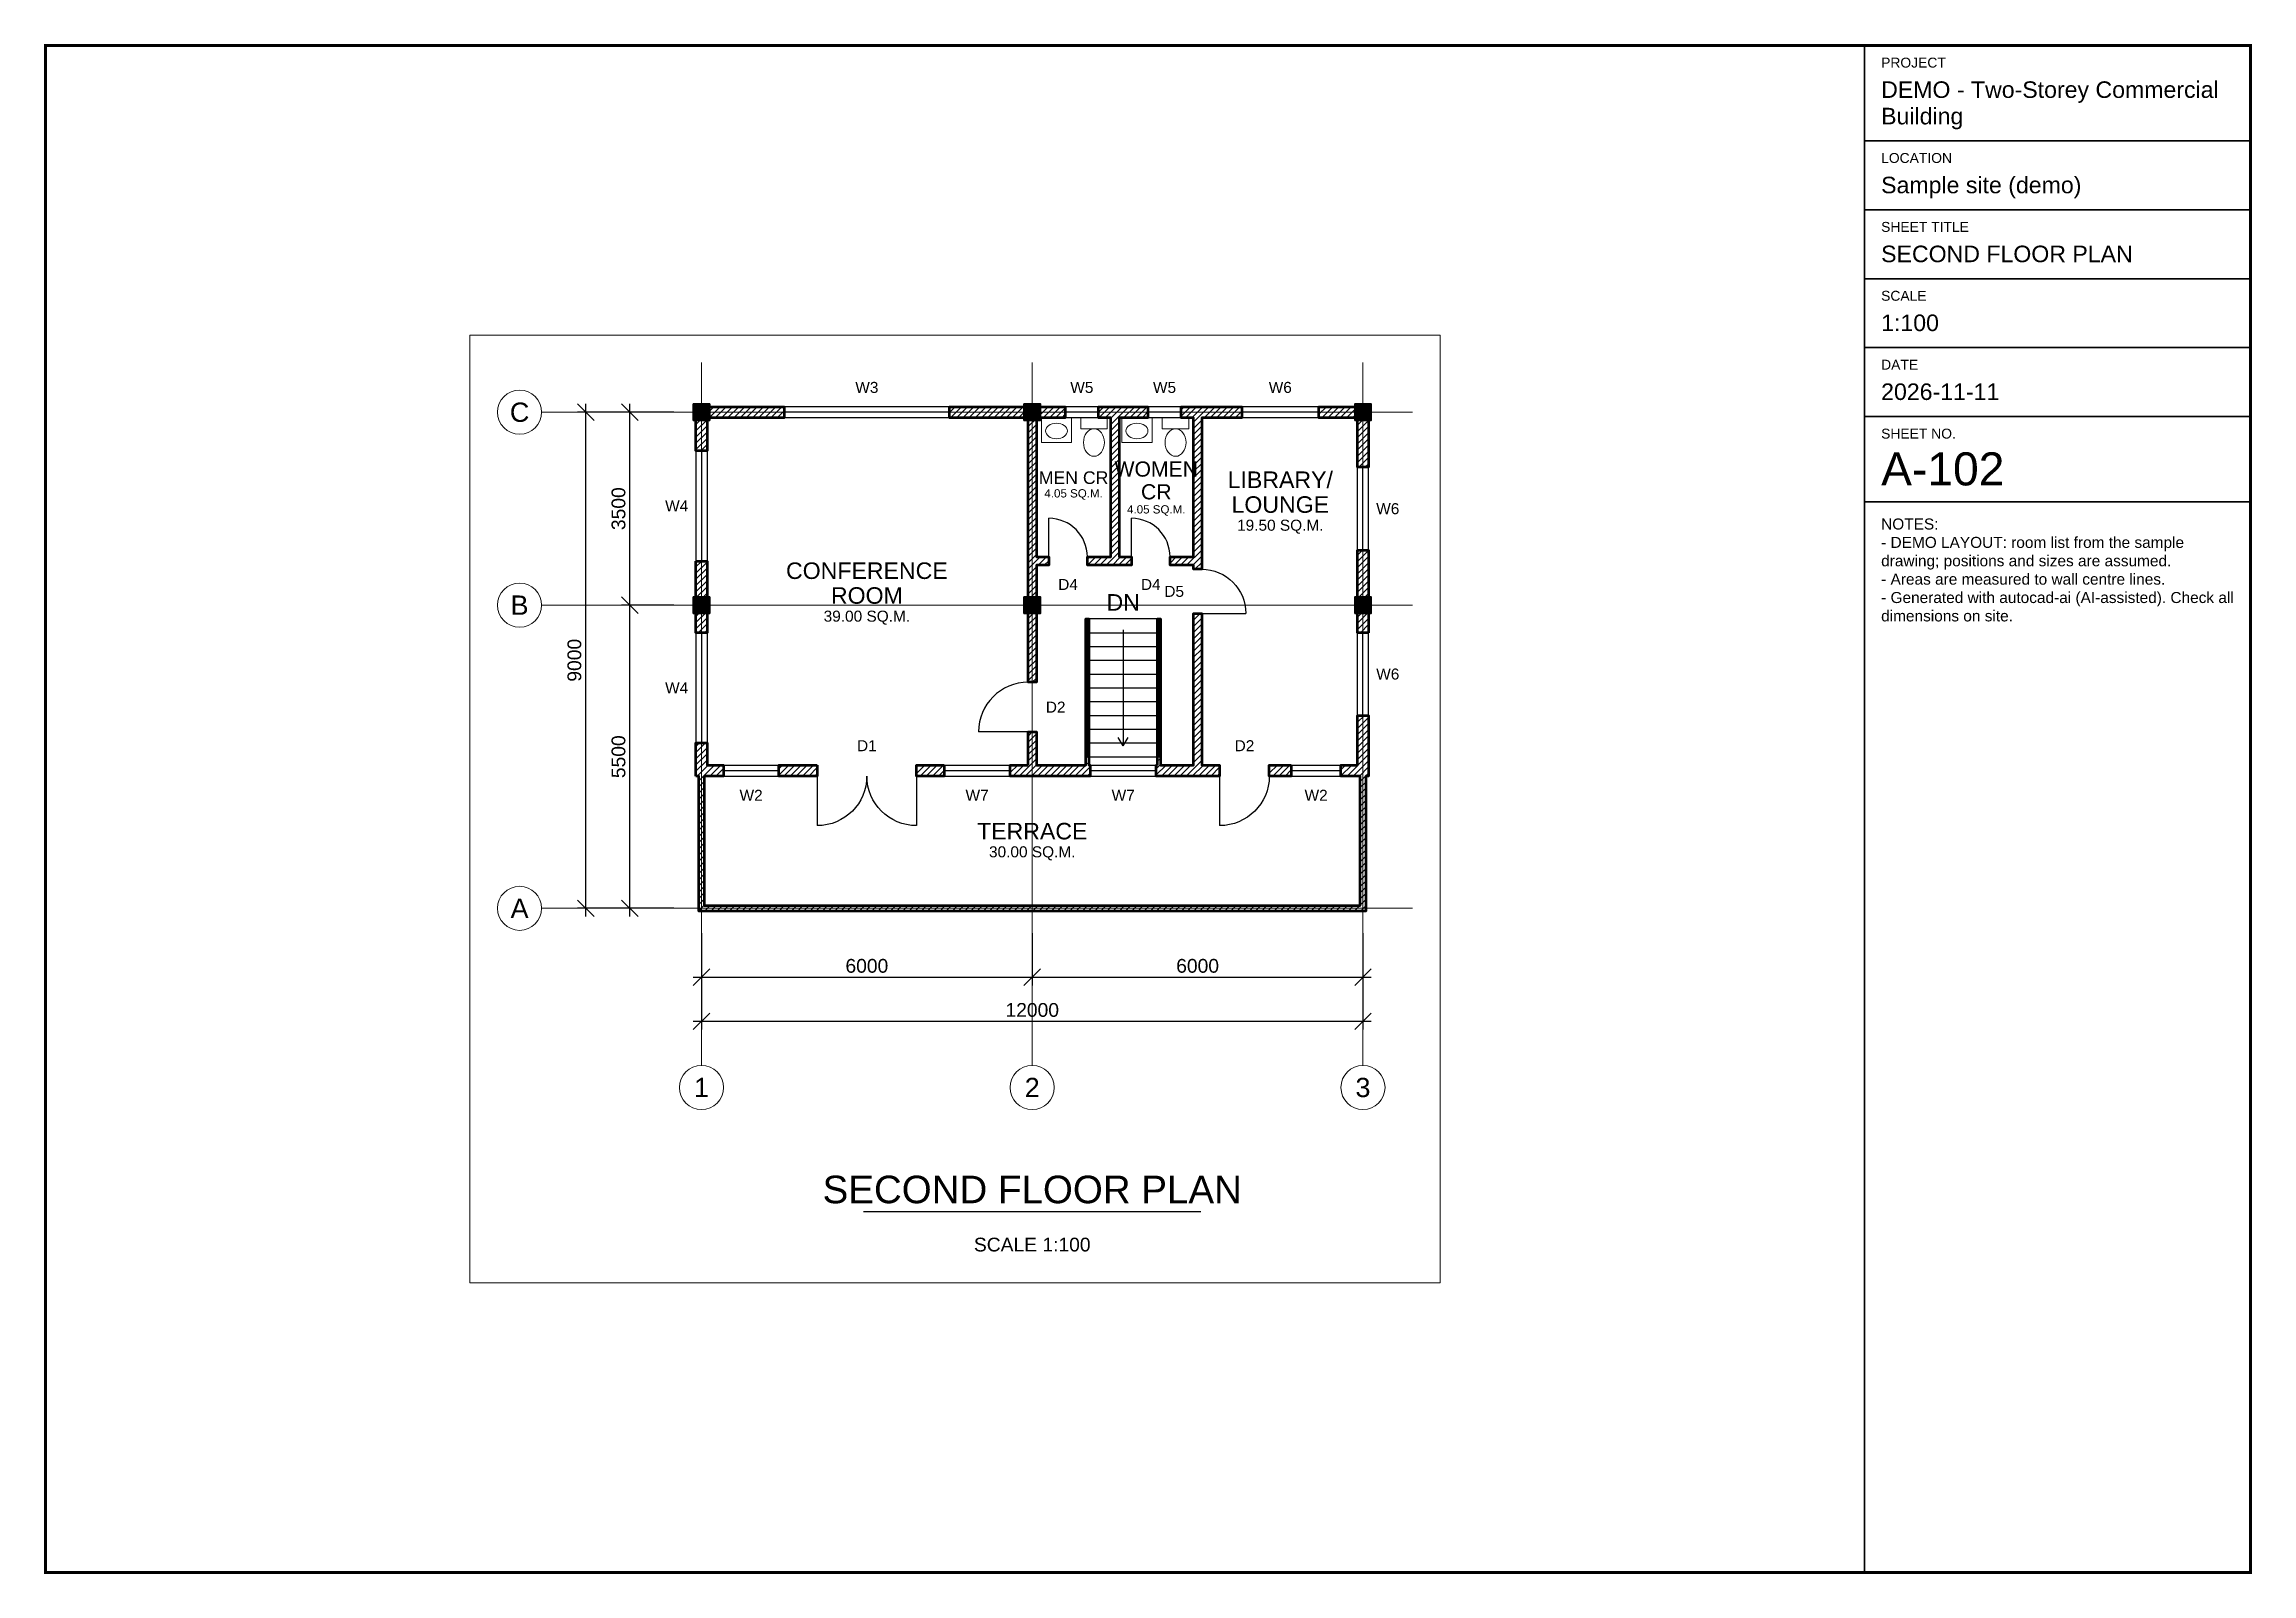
# Paper-space layout 'A-102 SECOND FLOOR PLAN' of a CAD drawing. Header units: millimetres. Extents: x 10 to 410, y 10 to 287.
# The model-space entities are those that its viewports show. They can reach past a viewport. Long polylines and large blocks are cut down to what shows.
import ezdxf
from ezdxf.enums import TextEntityAlignment as Align

# ---------------------------------------------------------------- set-up
doc = ezdxf.new("R2010")
doc.units = ezdxf.units.MM
doc.linetypes.add('CENTER', pattern=[5.08, 3.175, -0.635, 0.635, -0.635])
for name, color, linetype, lineweight in [('A-ANNO-DIMS', 3, 'Continuous', 18), ('A-ANNO-SYMB', 2, 'Continuous', 18), ('A-ANNO-TEXT', 7, 'Continuous', 25), ('A-ANNO-TTLB', 7, 'Continuous', 35), ('A-AREA-IDEN', 2, 'Continuous', 25), ('A-COLS', 7, 'Continuous', 35), ('A-DOOR', 3, 'Continuous', 25), ('A-FLOR-FIXT', 4, 'Continuous', 18), ('A-FLOR-STRS', 6, 'Continuous', 25), ('A-GLAZ', 5, 'Continuous', 25), ('A-GRID', 1, 'CENTER', 13), ('A-GRID-IDEN', 1, 'Continuous', 18), ('A-WALL', 7, 'Continuous', 50), ('A-WALL-PATT', 8, 'Continuous', 9)]:
    doc.layers.add(name, color=color, linetype=linetype, lineweight=lineweight)
doc.layers.add('A-ANNO-VPRT', color=8, linetype='Continuous', lineweight=9, plot=False)
doc.styles.add('PLAN', font='arial.ttf')
doc.dimstyles.new('PLAN-100', dxfattribs={"dimscale": 100, "dimtxt": 2.5, "dimasz": 2.5, "dimexe": 1.5, "dimexo": 1, "dimgap": 0.8, "dimtad": 1, "dimdec": 0, "dimzin": 0, "dimdsep": 46, "dimtxsty": 'PLAN', "dimtsz": 1.5, "dimcen": 2.5, "dimdle": 1.5, "dimazin": 3, "dimtfac": 1, "dimtmove": 0, "dimatfit": 3})

# ---------------------------------------------------------------- blocks, each defined once
blk = doc.blocks.new('WINDOW')
for p, q in [((0, 0.5), (1, 0.5)), ((0, -0.5), (0, 0.5)), ((1, -0.5), (1, 0.5)), ((0, 0), (1, 0)), ((0, -0.5), (1, -0.5))]:
    blk.add_line(p, q)
blk = doc.blocks.new('DOOR-2L')
for p, q in [((0, 0), (0, 0.5)), ((1, 0), (1, 0.5))]:
    blk.add_line(p, q)
for centre, start, end in [((0, 0), 0, 90), ((1, 0), 90, 180)]:
    blk.add_arc(centre, 0.5, start, end)
blk = doc.blocks.new('DOOR-1L')
blk.add_line((0, 0), (0, 1))
blk.add_arc((0, 0), 1, 0, 90)
blk = doc.blocks.new('FIX-LAV')
blk.add_lwpolyline([(-275, 0), (275, 0), (275, 450), (-275, 450)], close=True)
blk.add_ellipse((0, 240), major_axis=(200, 0), ratio=0.7)
blk = doc.blocks.new('FIX-WC')
blk.add_lwpolyline([(-240, 0), (240, 0), (240, 200), (-240, 200)], close=True)
blk.add_ellipse((0, 450), major_axis=(0, 250), ratio=0.76)

msp = doc.modelspace()

# ---------------------------------------------------------------- hatches: boundary and pattern name
at = {"layer": 'A-COLS'}
h = msp.add_hatch(color=256, dxfattribs=at)
h.dxf.hatch_style = 1
h.paths.add_polyline_path([(19950, 8850), (20250, 8850), (20250, 9150), (19950, 9150)])
h = msp.add_hatch(color=256, dxfattribs=at)
h.dxf.hatch_style = 1
h.paths.add_polyline_path([(25950, 8850), (26250, 8850), (26250, 9150), (25950, 9150)])
h = msp.add_hatch(color=256, dxfattribs=at)
h.dxf.hatch_style = 1
h.paths.add_polyline_path([(31950, 8850), (32250, 8850), (32250, 9150), (31950, 9150)])
h = msp.add_hatch(color=256, dxfattribs=at)
h.dxf.hatch_style = 1
h.paths.add_polyline_path([(19950, 5350), (20250, 5350), (20250, 5650), (19950, 5650)])
h = msp.add_hatch(color=256, dxfattribs=at)
h.dxf.hatch_style = 1
h.paths.add_polyline_path([(25950, 5350), (26250, 5350), (26250, 5650), (25950, 5650)])
h = msp.add_hatch(color=256, dxfattribs=at)
h.dxf.hatch_style = 1
h.paths.add_polyline_path([(31950, 5350), (32250, 5350), (32250, 5650), (31950, 5650)])
at = {"layer": 'A-WALL-PATT'}
h = msp.add_hatch(dxfattribs=at)
h.set_pattern_fill('ANSI31', color=256, scale=25, style=0)
h.paths.add_polyline_path([(20000, 8900), (20000, 9100), (20200, 9100), (21600, 9100), (21600, 8900), (20200, 8900), (20200, 8300), (20000, 8300)])
h = msp.add_hatch(dxfattribs=at)
h.set_pattern_fill('ANSI31', color=256, scale=25, style=0)
h.paths.add_polyline_path([(26025, 9100), (26175, 9100), (26700, 9100), (26700, 8900), (26175, 8900), (26175, 6375), (26400, 6375), (26400, 6225), (26175, 6225), (26175, 4100), (26025, 4100), (26025, 6225), (26025, 6375), (26025, 8900), (24600, 8900), (24600, 9100)])
h = msp.add_hatch(dxfattribs=at)
h.set_pattern_fill('ANSI31', color=256, scale=25, style=0)
h.paths.add_polyline_path([(27525, 9100), (27675, 9100), (28200, 9100), (28200, 8900), (27675, 8900), (27675, 6375), (27900, 6375), (27900, 6225), (27675, 6225), (27525, 6225), (27100, 6225), (27100, 6375), (27525, 6375), (27525, 8900), (27300, 8900), (27300, 9100)])
h = msp.add_hatch(dxfattribs=at)
h.set_pattern_fill('ANSI31', color=256, scale=25, style=0)
h.paths.add_polyline_path([(29025, 9100), (29175, 9100), (29900, 9100), (29900, 8900), (29175, 8900), (29175, 6375), (29175, 6225), (29175, 6150), (29025, 6150), (29025, 6225), (28600, 6225), (28600, 6375), (29025, 6375), (29025, 8900), (28800, 8900), (28800, 9100)])
h = msp.add_hatch(dxfattribs=at)
h.set_pattern_fill('ANSI31', color=256, scale=25, style=0)
h.paths.add_polyline_path([(32000, 9100), (32200, 9100), (32200, 8900), (32200, 8000), (32000, 8000), (32000, 8900), (31300, 8900), (31300, 9100)])
h = msp.add_hatch(dxfattribs=at)
h.set_pattern_fill('ANSI31', color=256, scale=25, style=0)
h.paths.add_polyline_path([(32200, 5000), (32000, 5000), (32000, 6500), (32200, 6500)])
h = msp.add_hatch(dxfattribs=at)
h.set_pattern_fill('ANSI31', color=256, scale=25, style=0)
h.paths.add_polyline_path([(20000, 6300), (20200, 6300), (20200, 5000), (20000, 5000)])
h = msp.add_hatch(dxfattribs=at)
h.set_pattern_fill('ANSI31', color=256, scale=25, style=0)
h.paths.add_polyline_path([(26025, 2600), (26025, 3200), (26175, 3200), (26175, 2600), (27075, 2600), (27075, 5250), (27125, 5250), (27125, 2600), (27150, 2600), (27150, 2400), (27125, 2400), (27075, 2400), (26175, 2400), (26025, 2400), (25700, 2400), (25700, 2600)])
h = msp.add_hatch(dxfattribs=at)
h.set_pattern_fill('ANSI31', color=256, scale=25, style=0)
h.paths.add_polyline_path([(28375, 2600), (28375, 5250), (28425, 5250), (28425, 2600), (29025, 2600), (29025, 5350), (29175, 5350), (29175, 2600), (29500, 2600), (29500, 2400), (29175, 2400), (29025, 2400), (28425, 2400), (28375, 2400), (28350, 2400), (28350, 2600)])
h = msp.add_hatch(dxfattribs=at)
h.set_pattern_fill('ANSI31', color=256, scale=25, style=0)
h.paths.add_polyline_path([(20000, 2400), (20000, 2600), (20000, 3000), (20200, 3000), (20200, 2600), (20500, 2600), (20500, 2400), (20200, 2400), (20150, 2400), (20150, 50), (32050, 50), (32050, 2400), (32000, 2400), (31700, 2400), (31700, 2600), (32000, 2600), (32000, 3500), (32200, 3500), (32200, 2600), (32200, 2400), (32150, 2400), (32150, 50), (32150, -50), (32050, -50), (20150, -50), (20050, -50), (20050, 50), (20050, 2400)])
h = msp.add_hatch(dxfattribs=at)
h.set_pattern_fill('ANSI31', color=256, scale=25, style=0)
h.paths.add_polyline_path([(22200, 2600), (22200, 2400), (21500, 2400), (21500, 2600)])
h = msp.add_hatch(dxfattribs=at)
h.set_pattern_fill('ANSI31', color=256, scale=25, style=0)
h.paths.add_polyline_path([(24500, 2600), (24500, 2400), (24000, 2400), (24000, 2600)])
h = msp.add_hatch(dxfattribs=at)
h.set_pattern_fill('ANSI31', color=256, scale=25, style=0)
h.paths.add_polyline_path([(30800, 2600), (30800, 2400), (30400, 2400), (30400, 2600)])

# ---------------------------------------------------------------- linework, layer by layer
at = {"layer": 'A-ANNO-TEXT'}
msp.add_line((23040, -5500), (29160, -5500), dxfattribs=at)
at = {"layer": 'A-COLS'}
for points in [[(19950, 8850), (20250, 8850), (20250, 9150), (19950, 9150)], [(25950, 8850), (26250, 8850), (26250, 9150), (25950, 9150)], [(31950, 8850), (32250, 8850), (32250, 9150), (31950, 9150)], [(19950, 5350), (20250, 5350), (20250, 5650), (19950, 5650)], [(25950, 5350), (26250, 5350), (26250, 5650), (25950, 5650)], [(31950, 5350), (32250, 5350), (32250, 5650), (31950, 5650)]]:
    msp.add_lwpolyline(points, close=True, dxfattribs=at)
at = {"layer": 'A-FLOR-STRS'}
for p, q in [((27100, 5000), (28400, 5000)), ((27100, 4750), (28400, 4750)), ((27100, 4500), (28400, 4500)), ((27100, 4250), (28400, 4250)), ((27100, 4000), (28400, 4000)), ((27100, 3750), (28400, 3750)), ((27100, 3500), (28400, 3500)), ((27100, 3250), (28400, 3250)), ((27100, 3000), (28400, 3000)), ((27750, 2950), (27660, 3100)), ((27750, 2950), (27840, 3100))]:
    msp.add_line(p, q, dxfattribs=at)
msp.add_lwpolyline([(27100, 5250), (27100, 2750), (28400, 2750), (28400, 5250)], close=True, dxfattribs=at)
msp.add_lwpolyline([(27750, 5050), (27750, 2950)], dxfattribs=at)
at = {"layer": 'A-GRID', "ltscale": 500}
for p, q in [((20100, 9900), (20100, -2850)), ((26100, 9900), (26100, -2850)), ((32100, 9900), (32100, -2850)), ((33000, 9000), (17200, 9000)), ((33000, 5500), (17200, 5500)), ((33000, 0), (17200, 0))]:
    msp.add_line(p, q, dxfattribs=at)
at = {"layer": 'A-GRID-IDEN'}
for centre in [(16800, 9000), (16800, 5500), (16800, 0), (20100, -3250), (26100, -3250), (32100, -3250)]:
    msp.add_circle(centre, 400, dxfattribs=at)
at = {"layer": 'A-WALL'}
for points in [[(20000, 8900), (20000, 9100), (20200, 9100), (21600, 9100), (21600, 8900), (20200, 8900), (20200, 8300), (20000, 8300)], [(26025, 9100), (26175, 9100), (26700, 9100), (26700, 8900), (26175, 8900), (26175, 6375), (26400, 6375), (26400, 6225), (26175, 6225), (26175, 4100), (26025, 4100), (26025, 6225), (26025, 6375), (26025, 8900), (24600, 8900), (24600, 9100)], [(27525, 9100), (27675, 9100), (28200, 9100), (28200, 8900), (27675, 8900), (27675, 6375), (27900, 6375), (27900, 6225), (27675, 6225), (27525, 6225), (27100, 6225), (27100, 6375), (27525, 6375), (27525, 8900), (27300, 8900), (27300, 9100)], [(29025, 9100), (29175, 9100), (29900, 9100), (29900, 8900), (29175, 8900), (29175, 6375), (29175, 6225), (29175, 6150), (29025, 6150), (29025, 6225), (28600, 6225), (28600, 6375), (29025, 6375), (29025, 8900), (28800, 8900), (28800, 9100)], [(32000, 9100), (32200, 9100), (32200, 8900), (32200, 8000), (32000, 8000), (32000, 8900), (31300, 8900), (31300, 9100)], [(32200, 5000), (32000, 5000), (32000, 6500), (32200, 6500)], [(20000, 6300), (20200, 6300), (20200, 5000), (20000, 5000)], [(26025, 2600), (26025, 3200), (26175, 3200), (26175, 2600), (27075, 2600), (27075, 5250), (27125, 5250), (27125, 2600), (27150, 2600), (27150, 2400), (27125, 2400), (27075, 2400), (26175, 2400), (26025, 2400), (25700, 2400), (25700, 2600)], [(28375, 2600), (28375, 5250), (28425, 5250), (28425, 2600), (29025, 2600), (29025, 5350), (29175, 5350), (29175, 2600), (29500, 2600), (29500, 2400), (29175, 2400), (29025, 2400), (28425, 2400), (28375, 2400), (28350, 2400), (28350, 2600)], [(20000, 2400), (20000, 2600), (20000, 3000), (20200, 3000), (20200, 2600), (20500, 2600), (20500, 2400), (20200, 2400), (20150, 2400), (20150, 50), (32050, 50), (32050, 2400), (32000, 2400), (31700, 2400), (31700, 2600), (32000, 2600), (32000, 3500), (32200, 3500), (32200, 2600), (32200, 2400), (32150, 2400), (32150, 50), (32150, -50), (32050, -50), (20150, -50), (20050, -50), (20050, 50), (20050, 2400)], [(22200, 2600), (22200, 2400), (21500, 2400), (21500, 2600)], [(24500, 2600), (24500, 2400), (24000, 2400), (24000, 2600)], [(30800, 2600), (30800, 2400), (30400, 2400), (30400, 2600)]]:
    msp.add_lwpolyline(points, close=True, dxfattribs=at)

# ---------------------------------------------------------------- block references
at = {"layer": 'A-DOOR'}
for name, p, xscale, yscale in [('DOOR-1L', (26400, 6375), 700, 700), ('DOOR-1L', (27900, 6375), 700, 700), ('DOOR-2L', (22200, 2400), 1800, -1800), ('DOOR-1L', (29500, 2400), 900, -900)]:
    msp.add_blockref(name, p, dxfattribs=dict(at, xscale=xscale, yscale=yscale))
at = {"layer": 'A-DOOR', "rotation": 90}
for p, xscale, yscale in [((29175, 5350), 800, -800), ((26025, 3200), 900, 900)]:
    msp.add_blockref('DOOR-1L', p, dxfattribs=dict(at, xscale=xscale, yscale=yscale))
at = {"layer": 'A-FLOR-FIXT', "rotation": 180}
for name, p in [('FIX-LAV', (26540, 8900)), ('FIX-WC', (27220, 8900)), ('FIX-LAV', (28000, 8900)), ('FIX-WC', (28700, 8900))]:
    msp.add_blockref(name, p, dxfattribs=at)
at = {"layer": 'A-GLAZ', "yscale": 200}
for p, xscale, rotation in [((24600, 9000), 3000, 180), ((27300, 9000), 600, 180), ((28800, 9000), 600, 180), ((31300, 9000), 1400, 180), ((20100, 8300), 2000, -90), ((32100, 6500), 1500, 90), ((20100, 5000), 2000, -90), ((32100, 3500), 1500, 90)]:
    msp.add_blockref('WINDOW', p, dxfattribs=dict(at, xscale=xscale, rotation=rotation))
for p, xscale in [((20500, 2500), 1000), ((24500, 2500), 1200), ((27150, 2500), 1200), ((30800, 2500), 900)]:
    msp.add_blockref('WINDOW', p, dxfattribs=dict(at, xscale=xscale))

# ---------------------------------------------------------------- texts
at = {"layer": 'A-ANNO-SYMB', "style": 'PLAN'}
for s, p in [('W3', (23100, 9450)), ('W5', (27000, 9450)), ('W5', (28500, 9450)), ('W6', (30600, 9450)), ('W4', (19650, 7300)), ('W6', (32550, 7250)), ('D4', (26750, 5875)), ('D4', (28250, 5875)), ('D5', (28675, 5750)), ('W4', (19650, 4000)), ('W6', (32550, 4250)), ('D2', (26525, 3650)), ('D1', (23100, 2950)), ('D2', (29950, 2950)), ('W2', (21000, 2050)), ('W7', (25100, 2050)), ('W7', (27750, 2050)), ('W2', (31250, 2050))]:
    msp.add_text(s, height=200, dxfattribs=at).set_placement(p, align=Align.MIDDLE_CENTER)
at = {"layer": 'A-ANNO-TEXT', "style": 'PLAN'}
for s, height, p in [('SECOND FLOOR PLAN', 500, (26100, -5100)), ('SCALE 1:100', 250, (26100, -6100))]:
    msp.add_text(s, height=height, dxfattribs=at).set_placement(p, align=Align.MIDDLE_CENTER)
at = {"layer": 'A-AREA-IDEN', "style": 'PLAN'}
for s, height, p in [('WOMEN', 275, (28350, 7968.8)), ('MEN CR', 229.17, (26850, 7812.5)), ('CR', 275, (28350, 7556.2)), ('LIBRARY/', 300, (30600, 7775)), ('4.05 SQ.M.', 150, (26850, 7528.1)), ('4.05 SQ.M.', 150, (28350, 7237.5)), ('LOUNGE', 300, (30600, 7325)), ('19.50 SQ.M.', 200, (30600, 6950)), ('CONFERENCE', 300, (23100, 6125)), ('ROOM', 300, (23100, 5675)), ('39.00 SQ.M.', 200, (23100, 5300)), ('TERRACE', 300, (26100, 1400)), ('30.00 SQ.M.', 200, (26100, 1025))]:
    msp.add_text(s, height=height, dxfattribs=at).set_placement(p, align=Align.MIDDLE_CENTER)
at = {"layer": 'A-FLOR-STRS', "style": 'PLAN'}
msp.add_text('DN', height=300, dxfattribs=at).set_placement((27750, 5550), align=Align.MIDDLE_CENTER)
at = {"layer": 'A-GRID-IDEN', "style": 'PLAN'}
for s, p in [('C', (16800, 9000)), ('B', (16800, 5500)), ('A', (16800, 0)), ('1', (20100, -3250)), ('2', (26100, -3250)), ('3', (32100, -3250))]:
    msp.add_text(s, height=350, dxfattribs=at).set_placement(p, align=Align.MIDDLE_CENTER)

# ---------------------------------------------------------------- dimensions: what is measured, and where the dimension line sits
at = {"layer": 'A-ANNO-DIMS'}
for base, p1, p2 in [((18000, 0), (19700, 0), (19700, 9000)), ((18800, 5500), (19700, 5500), (19700, 9000)), ((18800, 0), (19700, 0), (19700, 5500))]:
    msp.add_linear_dim(base=base, p1=p1, p2=p2, angle=90, dimstyle='PLAN-100', dxfattribs=at).render()
for base, p1, p2 in [((20100, -1250), (20100, -350), (26100, -350)), ((20100, -2050), (20100, -350), (32100, -350)), ((26100, -1250), (26100, -350), (32100, -350))]:
    msp.add_linear_dim(base=base, p1=p1, p2=p2, dimstyle='PLAN-100', dxfattribs=at).render()

psp = doc.layouts.new('A-102 SECOND FLOOR PLAN')

# ---------------------------------------------------------------- linework, layer by layer
at = {"layer": 'A-ANNO-TTLB'}
for p, q in [((340, 10), (340, 287)), ((340, 269.7), (410, 269.7)), ((340, 257.2), (410, 257.2)), ((340, 244.7), (410, 244.7)), ((340, 232.2), (410, 232.2)), ((340, 219.7), (410, 219.7)), ((340, 204.2), (410, 204.2))]:
    psp.add_line(p, q, dxfattribs=at)
at = {"layer": 'A-ANNO-TTLB', "const_width": 0.5}
psp.add_lwpolyline([(10, 10), (410, 10), (410, 287), (10, 287)], close=True, dxfattribs=at)

# ---------------------------------------------------------------- texts
at = {"layer": 'A-ANNO-TTLB', "style": 'PLAN'}
for s, height, p in [('PROJECT', 1.8, (343, 283)), ('DEMO - Two-Storey Commercial', 3, (343, 277.5)), ('Building', 3, (343, 272.7)), ('LOCATION', 1.8, (343, 265.7)), ('Sample site (demo)', 3, (343, 260.2)), ('SHEET TITLE', 1.8, (343, 253.2)), ('SECOND FLOOR PLAN', 3, (343, 247.7)), ('SCALE', 1.8, (343, 240.7)), ('1:100', 3, (343, 235.2)), ('DATE', 1.8, (343, 228.2)), ('2026-11-11', 3, (343, 222.7)), ('SHEET NO.', 1.8, (343, 215.7)), ('A-102', 6, (343, 207.2))]:
    psp.add_text(s, height=height, dxfattribs=at).set_placement(p)
at = {"layer": 'A-ANNO-TTLB', "insert": (343, 201.2), "char_height": 2, "width": 64, "attachment_point": 1, "style": 'PLAN'}
psp.add_mtext('NOTES:\\P- DEMO LAYOUT: room list from the sample drawing; positions and sizes are assumed.\\P- Areas are measured to wall centre lines.\\P- Generated with autocad-ai (AI-assisted). Check all dimensions on site.', dxfattribs=at)

# ---------------------------------------------------------------- viewports
at = {"layer": 'A-ANNO-VPRT'}
psp.add_viewport(center=(175, 148.5), size=(176, 171.9633), view_center_point=(24700, 1801.83), view_height=17196.3329, dxfattribs=at)

doc.saveas('drawing.dxf')
